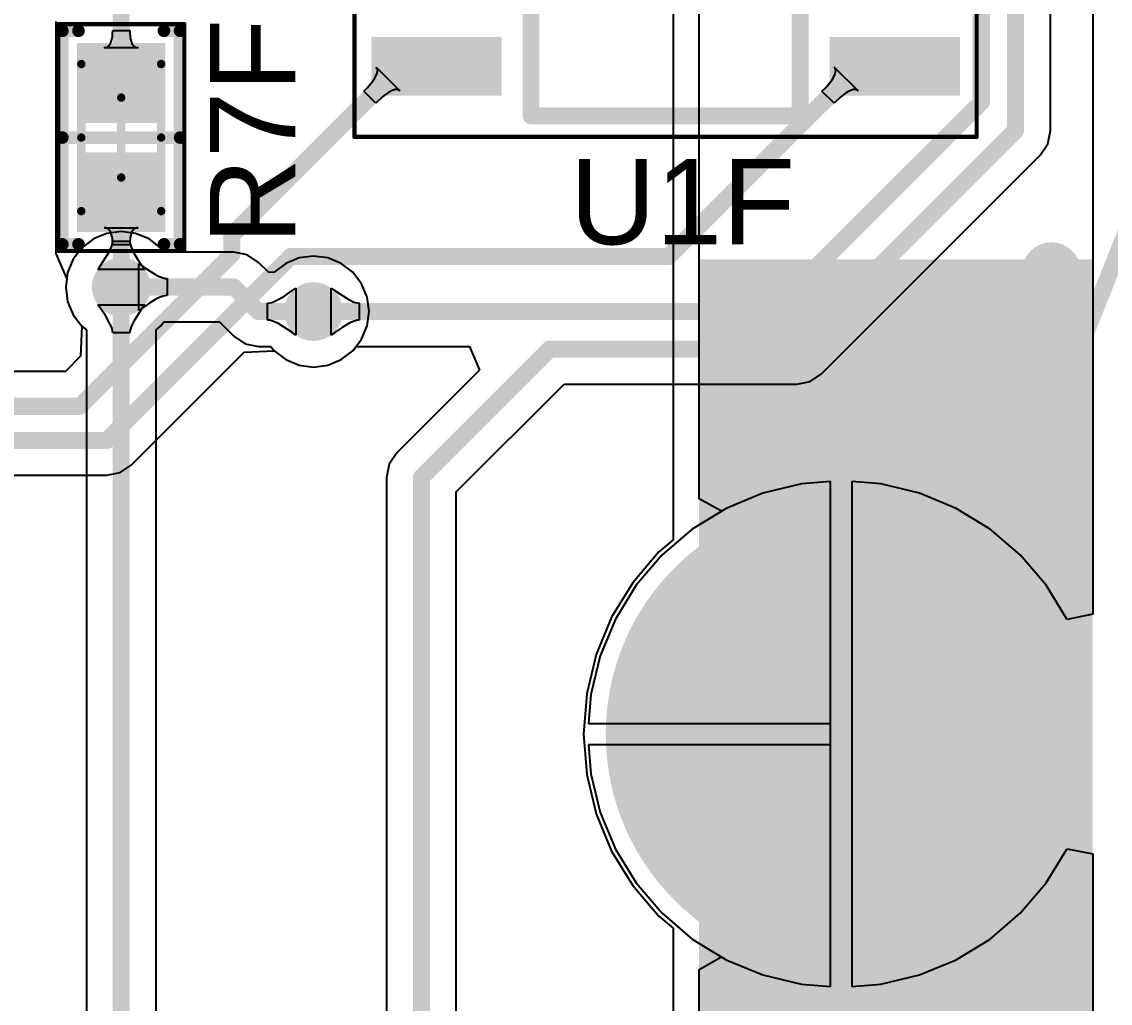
# Model space of a CAD drawing. Header units: inches. Extents: x -0.14 to 3.29, y -0.08 to 7.88.
# Drawn here: x 2.333 to 2.843, y 6.764 to 7.223 of the extents above; entities that cross this region are included whole.
import ezdxf

# ---------------------------------------------------------------- set-up
doc = ezdxf.new("R2010")
doc.units = ezdxf.units.IN
doc.header["$MEASUREMENT"] = 0
for name, color, linetype in [('Bottom Layer', 5, 'Continuous'), ('Bottom Solder', 6, 'Continuous'), ('Multi-Layer', 9, 'Continuous'), ('Pad Holes', 156, 'Continuous'), ('PCBD Notes', 76, 'Continuous'), ('Top 3D Body', 56, 'Continuous'), ('Top Courtyard', 56, 'Continuous'), ('Top Layer', 1, 'Continuous'), ('Top Overlay', 2, 'Continuous'), ('Top Paste', 8, 'Continuous'), ('Top Solder', 216, 'Continuous'), ('Via Holes', 16, 'Continuous')]:
    doc.layers.add(name, color=color, linetype=linetype)
doc.styles.add('Arial', font='', dxfattribs={"height": 0.2})
doc.styles.get('Arial').set_extended_font_data('Arial')

# ---------------------------------------------------------------- blocks, each defined once
blk = doc.blocks.new('34355DA5_B1DA_47C2_A88A_ECF82120A4F7_254')
at = {"layer": 'Top Layer'}
for points in [[(-0.13583, 0.13819), (-0.13583, 0.16181), (-0.07874, 0.16181), (-0.07874, 0.13819)], [(0.07874, 0.13819), (0.07874, 0.16181), (0.13583, 0.16181), (0.13583, 0.13819)], [(-0.13583, 0.08819), (-0.13583, 0.11181), (-0.07874, 0.11181), (-0.07874, 0.08819)], [(0.07874, 0.08819), (0.07874, 0.11181), (0.13583, 0.11181), (0.13583, 0.08819)], [(-0.13583, 0.03819), (-0.13583, 0.06181), (-0.07874, 0.06181), (-0.07874, 0.03819)], [(0.07874, 0.03819), (0.07874, 0.06181), (0.13583, 0.06181), (0.13583, 0.03819)], [(-0.13583, -0.01181), (-0.13583, 0.01181), (-0.07874, 0.01181), (-0.07874, -0.01181)], [(0.07874, -0.01181), (0.07874, 0.01181), (0.13583, 0.01181), (0.13583, -0.01181)], [(-0.13583, -0.06181), (-0.13583, -0.03819), (-0.07874, -0.03819), (-0.07874, -0.06181)], [(0.07874, -0.06181), (0.07874, -0.03819), (0.13583, -0.03819), (0.13583, -0.06181)], [(-0.13583, -0.11181), (-0.13583, -0.08819), (-0.07874, -0.08819), (-0.07874, -0.11181)], [(0.07874, -0.11181), (0.07874, -0.08819), (0.13583, -0.08819), (0.13583, -0.11181)], [(-0.13583, -0.16181), (-0.13583, -0.13819), (-0.07874, -0.13819), (-0.07874, -0.16181)], [(0.07874, -0.16181), (0.07874, -0.13819), (0.13583, -0.13819), (0.13583, -0.16181)]]:
    blk.add_hatch(color=1, dxfattribs=at).paths.add_polyline_path(points)
at = {"layer": 'Top Paste'}
for points in [[(-0.13583, 0.13819), (-0.13583, 0.16181), (-0.07874, 0.16181), (-0.07874, 0.13819)], [(0.07874, 0.13819), (0.07874, 0.16181), (0.13583, 0.16181), (0.13583, 0.13819)], [(-0.13583, 0.08819), (-0.13583, 0.11181), (-0.07874, 0.11181), (-0.07874, 0.08819)], [(0.07874, 0.08819), (0.07874, 0.11181), (0.13583, 0.11181), (0.13583, 0.08819)], [(-0.13583, 0.03819), (-0.13583, 0.06181), (-0.07874, 0.06181), (-0.07874, 0.03819)], [(0.07874, 0.03819), (0.07874, 0.06181), (0.13583, 0.06181), (0.13583, 0.03819)], [(-0.13583, -0.01181), (-0.13583, 0.01181), (-0.07874, 0.01181), (-0.07874, -0.01181)], [(0.07874, -0.01181), (0.07874, 0.01181), (0.13583, 0.01181), (0.13583, -0.01181)], [(-0.13583, -0.06181), (-0.13583, -0.03819), (-0.07874, -0.03819), (-0.07874, -0.06181)], [(0.07874, -0.06181), (0.07874, -0.03819), (0.13583, -0.03819), (0.13583, -0.06181)], [(-0.13583, -0.11181), (-0.13583, -0.08819), (-0.07874, -0.08819), (-0.07874, -0.11181)], [(0.07874, -0.11181), (0.07874, -0.08819), (0.13583, -0.08819), (0.13583, -0.11181)], [(-0.13583, -0.16181), (-0.13583, -0.13819), (-0.07874, -0.13819), (-0.07874, -0.16181)], [(0.07874, -0.16181), (0.07874, -0.13819), (0.13583, -0.13819), (0.13583, -0.16181)]]:
    blk.add_hatch(color=8, dxfattribs=at).paths.add_polyline_path(points)
at = {"layer": 'Top Solder'}
for points in [[(-0.13779, 0.13622), (-0.13779, 0.16378), (-0.07677, 0.16378), (-0.07677, 0.13622)], [(0.07677, 0.13622), (0.07677, 0.16378), (0.1378, 0.16378), (0.1378, 0.13622)], [(-0.13779, 0.08622), (-0.13779, 0.11378), (-0.07677, 0.11378), (-0.07677, 0.08622)], [(0.07677, 0.08622), (0.07677, 0.11378), (0.1378, 0.11378), (0.1378, 0.08622)], [(-0.13779, 0.03622), (-0.13779, 0.06378), (-0.07677, 0.06378), (-0.07677, 0.03622)], [(0.07677, 0.03622), (0.07677, 0.06378), (0.1378, 0.06378), (0.1378, 0.03622)], [(-0.13779, -0.01378), (-0.13779, 0.01378), (-0.07677, 0.01378), (-0.07677, -0.01378)], [(0.07677, -0.01378), (0.07677, 0.01378), (0.1378, 0.01378), (0.1378, -0.01378)], [(-0.13779, -0.06378), (-0.13779, -0.03622), (-0.07677, -0.03622), (-0.07677, -0.06378)], [(0.07677, -0.06378), (0.07677, -0.03622), (0.1378, -0.03622), (0.1378, -0.06378)], [(-0.13779, -0.11378), (-0.13779, -0.08622), (-0.07677, -0.08622), (-0.07677, -0.11378)], [(0.07677, -0.11378), (0.07677, -0.08622), (0.1378, -0.08622), (0.1378, -0.11378)], [(-0.13779, -0.16378), (-0.13779, -0.13622), (-0.07677, -0.13622), (-0.07677, -0.16378)], [(0.07677, -0.16378), (0.07677, -0.13622), (0.1378, -0.13622), (0.1378, -0.16378)]]:
    blk.add_hatch(color=216, dxfattribs=at).paths.add_polyline_path(points)
at = {"layer": 'Top Courtyard'}
for points in [[(-0.14567, 0.18307, 0.00197, 0.00197, 0), (0.14567, 0.18307, 0.00197, 0.00197, 0)], [(-0.14567, -0.18307, 0.00197, 0.00197, 0), (-0.14567, 0.18307, 0.00197, 0.00197, 0)], [(0.14567, -0.18307, 0.00197, 0.00197, 0), (0.14567, 0.18307, 0.00197, 0.00197, 0)], [(0, -0.01969, 0.00394, 0.00394, 0), (0, 0.01968, 0.00394, 0.00394, 0)], [(-0.01968, 0, 0.00394, 0.00394, 0), (0.01969, 0, 0.00394, 0.00394, 0)], [(-0.14567, -0.18307, 0.00197, 0.00197, 0), (0.14567, -0.18307, 0.00197, 0.00197, 0)]]:
    blk.add_lwpolyline(points, format="xyseb", dxfattribs=at)
for points in [[(-0.14616, 0.18307, 0.000984, 0.000984, 1), (-0.14518, 0.18307, 0.000984, 0.000984, 1)], [(-0.14616, 0.18307, 0.000984, 0.000984, 1), (-0.14518, 0.18307, 0.000984, 0.000984, 1)], [(0.14518, 0.18307, 0.000984, 0.000984, 1), (0.14616, 0.18307, 0.000984, 0.000984, 1)], [(0.14518, 0.18307, 0.000984, 0.000984, 1), (0.14616, 0.18307, 0.000984, 0.000984, 1)], [(-0.00098, 0.01968, 0.00197, 0.00197, 1), (0.00098, 0.01968, 0.00197, 0.00197, 1)], [(-0.02067, 0, 0.00197, 0.00197, 1), (-0.0187, 0, 0.00197, 0.00197, 1)], [(0.0187, 0, 0.00197, 0.00197, 1), (0.02067, 0, 0.00197, 0.00197, 1)], [(-0.00098, -0.01969, 0.00197, 0.00197, 1), (0.00098, -0.01969, 0.00197, 0.00197, 1)], [(-0.14616, -0.18307, 0.000984, 0.000984, 1), (-0.14518, -0.18307, 0.000984, 0.000984, 1)], [(-0.14616, -0.18307, 0.000984, 0.000984, 1), (-0.14518, -0.18307, 0.000984, 0.000984, 1)], [(0.14518, -0.18307, 0.000984, 0.000984, 1), (0.14616, -0.18307, 0.000984, 0.000984, 1)], [(0.14518, -0.18307, 0.000984, 0.000984, 1), (0.14616, -0.18307, 0.000984, 0.000984, 1)]]:
    blk.add_lwpolyline(points, format="xyseb", close=True, dxfattribs=at)
at = {"layer": 'Top Overlay'}
for points in [[(-0.10236, 0.18346, 0.00984, 0.00984, 1), (-0.1122, 0.18346, 0.00984, 0.00984, 1)], [(-0.11467, 0.18346, 0.00492, 0.00492, 1), (-0.10974, 0.18346, 0.00492, 0.00492, 1)], [(-0.10482, 0.18346, 0.00492, 0.00492, 1), (-0.0999, 0.18346, 0.00492, 0.00492, 1)], [(-0.06496, 0.17323, 0.00394, 0.00394, 1), (-0.06102, 0.17323, 0.00394, 0.00394, 1)], [(-0.06496, 0.17323, 0.00394, 0.00394, 1), (-0.06102, 0.17323, 0.00394, 0.00394, 1)], [(0.06103, 0.17323, 0.00394, 0.00394, 1), (0.06496, 0.17323, 0.00394, 0.00394, 1)], [(0.06103, 0.17323, 0.00394, 0.00394, 1), (0.06496, 0.17323, 0.00394, 0.00394, 1)], [(-0.01181, 0.13386, 0.02362, 0.02362, 1), (-0.03543, 0.13386, 0.02362, 0.02362, 1)], [(-0.04134, 0.13386, 0.01181, 0.01181, 1), (-0.02953, 0.13386, 0.01181, 0.01181, 1)], [(-0.01772, 0.13386, 0.01181, 0.01181, 1), (-0.00591, 0.13386, 0.01181, 0.01181, 1)], [(-0.06496, -0.17323, 0.00394, 0.00394, 1), (-0.06102, -0.17323, 0.00394, 0.00394, 1)], [(-0.06496, -0.17323, 0.00394, 0.00394, 1), (-0.06102, -0.17323, 0.00394, 0.00394, 1)], [(0.06103, -0.17323, 0.00394, 0.00394, 1), (0.06496, -0.17323, 0.00394, 0.00394, 1)], [(0.06103, -0.17323, 0.00394, 0.00394, 1), (0.06496, -0.17323, 0.00394, 0.00394, 1)]]:
    blk.add_lwpolyline(points, format="xyseb", close=True, dxfattribs=at)
for points in [[(-0.06299, 0.17323, 0.00787, 0.00787, 0), (0.06299, 0.17323, 0.00787, 0.00787, 0)], [(-0.06299, -0.17323, 0.00787, 0.00787, 0), (-0.06299, 0.17323, 0.00787, 0.00787, 0)], [(0.06299, -0.17323, 0.00787, 0.00787, 0), (0.06299, 0.17323, 0.00787, 0.00787, 0)], [(-0.06299, -0.17323, 0.00787, 0.00787, 0), (0.06299, -0.17323, 0.00787, 0.00787, 0)]]:
    blk.add_lwpolyline(points, format="xyseb", dxfattribs=at)
blk = doc.blocks.new('RES_0603_1608_321')
at = {"layer": 'Top Layer'}
for points in [[(-0.04232, -0.0187), (-0.04232, 0.0187), (-0.00886, 0.0187), (-0.00886, -0.0187)], [(0.00886, -0.0187), (0.00886, 0.0187), (0.04232, 0.0187), (0.04232, -0.0187)]]:
    blk.add_hatch(color=1, dxfattribs=at).paths.add_polyline_path(points)
at = {"layer": 'Top Paste'}
for points in [[(-0.04232, -0.0187), (-0.04232, 0.0187), (-0.00886, 0.0187), (-0.00886, -0.0187)], [(0.00886, -0.0187), (0.00886, 0.0187), (0.04232, 0.0187), (0.04232, -0.0187)]]:
    blk.add_hatch(color=8, dxfattribs=at).paths.add_polyline_path(points)
at = {"layer": 'Top Solder'}
for points in [[(-0.04429, -0.02067), (-0.04429, 0.02067), (-0.00689, 0.02067), (-0.00689, -0.02067)], [(0.00689, -0.02067), (0.00689, 0.02067), (0.04429, 0.02067), (0.04429, -0.02067)]]:
    blk.add_hatch(color=216, dxfattribs=at).paths.add_polyline_path(points)
at = {"layer": 'Top 3D Body'}
for points in [[(0.03445, 0.0187, 0.00394, 0.00394, 0), (-0.03445, 0.0187, 0.00394, 0.00394, 0)], [(-0.03445, -0.0187, 0.00394, 0.00394, 0), (-0.03445, 0.0187, 0.00394, 0.00394, 0)], [(0.03445, -0.0187, 0.00394, 0.00394, 0), (0.03445, 0.0187, 0.00394, 0.00394, 0)], [(0.03445, -0.0187, 0.00394, 0.00394, 0), (-0.03445, -0.0187, 0.00394, 0.00394, 0)]]:
    blk.add_lwpolyline(points, format="xyseb", dxfattribs=at)
for points in [[(-0.03543, 0.0187, 0.00197, 0.00197, 1), (-0.03346, 0.0187, 0.00197, 0.00197, 1)], [(-0.03543, 0.0187, 0.00197, 0.00197, 1), (-0.03346, 0.0187, 0.00197, 0.00197, 1)], [(0.03347, 0.0187, 0.00197, 0.00197, 1), (0.03543, 0.0187, 0.00197, 0.00197, 1)], [(0.03347, 0.0187, 0.00197, 0.00197, 1), (0.03543, 0.0187, 0.00197, 0.00197, 1)], [(-0.03543, -0.0187, 0.00197, 0.00197, 1), (-0.03346, -0.0187, 0.00197, 0.00197, 1)], [(-0.03543, -0.0187, 0.00197, 0.00197, 1), (-0.03346, -0.0187, 0.00197, 0.00197, 1)], [(0.03347, -0.0187, 0.00197, 0.00197, 1), (0.03543, -0.0187, 0.00197, 0.00197, 1)], [(0.03347, -0.0187, 0.00197, 0.00197, 1), (0.03543, -0.0187, 0.00197, 0.00197, 1)]]:
    blk.add_lwpolyline(points, format="xyseb", close=True, dxfattribs=at)
at = {"layer": 'Top Courtyard'}
for points in [[(0.05315, 0.02953, 0.00197, 0.00197, 0), (-0.05315, 0.02953, 0.00197, 0.00197, 0)], [(-0.05315, -0.02953, 0.00197, 0.00197, 0), (-0.05315, 0.02953, 0.00197, 0.00197, 0)], [(0.05315, -0.02953, 0.00197, 0.00197, 0), (0.05315, 0.02953, 0.00197, 0.00197, 0)], [(0, -0.0187, 0.00394, 0.00394, 0), (0, 0.0187, 0.00394, 0.00394, 0)], [(0.0187, 0, 0.00394, 0.00394, 0), (-0.0187, 0, 0.00394, 0.00394, 0)], [(0.05315, -0.02953, 0.00197, 0.00197, 0), (-0.05315, -0.02953, 0.00197, 0.00197, 0)]]:
    blk.add_lwpolyline(points, format="xyseb", dxfattribs=at)
for points in [[(-0.05364, 0.02953, 0.000984, 0.000984, 1), (-0.05266, 0.02953, 0.000984, 0.000984, 1)], [(-0.05364, 0.02953, 0.000984, 0.000984, 1), (-0.05266, 0.02953, 0.000984, 0.000984, 1)], [(0.05266, 0.02953, 0.000984, 0.000984, 1), (0.05364, 0.02953, 0.000984, 0.000984, 1)], [(0.05266, 0.02953, 0.000984, 0.000984, 1), (0.05364, 0.02953, 0.000984, 0.000984, 1)], [(-0.00098, 0.0187, 0.00197, 0.00197, 1), (0.00098, 0.0187, 0.00197, 0.00197, 1)], [(-0.01968, 0, 0.00197, 0.00197, 1), (-0.01772, 0, 0.00197, 0.00197, 1)], [(0.01772, 0, 0.00197, 0.00197, 1), (0.01969, 0, 0.00197, 0.00197, 1)], [(-0.00098, -0.0187, 0.00197, 0.00197, 1), (0.00098, -0.0187, 0.00197, 0.00197, 1)], [(-0.05364, -0.02953, 0.000984, 0.000984, 1), (-0.05266, -0.02953, 0.000984, 0.000984, 1)], [(-0.05364, -0.02953, 0.000984, 0.000984, 1), (-0.05266, -0.02953, 0.000984, 0.000984, 1)], [(0.05266, -0.02953, 0.000984, 0.000984, 1), (0.05364, -0.02953, 0.000984, 0.000984, 1)], [(0.05266, -0.02953, 0.000984, 0.000984, 1), (0.05364, -0.02953, 0.000984, 0.000984, 1)]]:
    blk.add_lwpolyline(points, format="xyseb", close=True, dxfattribs=at)
at = {"layer": 'Top Overlay'}
for points in [[(0.05, 0.02756, 0.00591, 0.00591, 0), (-0.05, 0.02756, 0.00591, 0.00591, 0)], [(-0.05, 0.02, 0.00591, 0.00591, 0), (-0.05, 0.02756, 0.00591, 0.00591, 0)], [(0, -0.02756, 0.00591, 0.00591, 0), (0, 0.02756, 0.00591, 0.00591, 0)], [(0.05, 0.02, 0.00591, 0.00591, 0), (0.05, 0.02756, 0.00591, 0.00591, 0)], [(-0.05, -0.02756, 0.00591, 0.00591, 0), (-0.05, -0.02, 0.00591, 0.00591, 0)], [(0.05, -0.02756, 0.00591, 0.00591, 0), (0.05, -0.02, 0.00591, 0.00591, 0)], [(0.05, -0.02756, 0.00591, 0.00591, 0), (-0.05, -0.02756, 0.00591, 0.00591, 0)]]:
    blk.add_lwpolyline(points, format="xyseb", dxfattribs=at)
for points in [[(-0.05148, 0.02756, 0.00295, 0.00295, 1), (-0.04852, 0.02756, 0.00295, 0.00295, 1)], [(-0.05148, 0.02756, 0.00295, 0.00295, 1), (-0.04852, 0.02756, 0.00295, 0.00295, 1)], [(-0.00148, 0.02756, 0.00295, 0.00295, 1), (0.00148, 0.02756, 0.00295, 0.00295, 1)], [(0.04852, 0.02756, 0.00295, 0.00295, 1), (0.05148, 0.02756, 0.00295, 0.00295, 1)], [(0.04852, 0.02756, 0.00295, 0.00295, 1), (0.05148, 0.02756, 0.00295, 0.00295, 1)], [(-0.05148, 0.02, 0.00295, 0.00295, 1), (-0.04852, 0.02, 0.00295, 0.00295, 1)], [(0.04852, 0.02, 0.00295, 0.00295, 1), (0.05148, 0.02, 0.00295, 0.00295, 1)], [(-0.05148, -0.02, 0.00295, 0.00295, 1), (-0.04852, -0.02, 0.00295, 0.00295, 1)], [(0.04852, -0.02, 0.00295, 0.00295, 1), (0.05148, -0.02, 0.00295, 0.00295, 1)], [(-0.05148, -0.02756, 0.00295, 0.00295, 1), (-0.04852, -0.02756, 0.00295, 0.00295, 1)], [(-0.05148, -0.02756, 0.00295, 0.00295, 1), (-0.04852, -0.02756, 0.00295, 0.00295, 1)], [(-0.00148, -0.02756, 0.00295, 0.00295, 1), (0.00148, -0.02756, 0.00295, 0.00295, 1)], [(0.04852, -0.02756, 0.00295, 0.00295, 1), (0.05148, -0.02756, 0.00295, 0.00295, 1)], [(0.04852, -0.02756, 0.00295, 0.00295, 1), (0.05148, -0.02756, 0.00295, 0.00295, 1)]]:
    blk.add_lwpolyline(points, format="xyseb", close=True, dxfattribs=at)

msp = doc.modelspace()

# ---------------------------------------------------------------- hatches: boundary and pattern name
at = {"layer": 'Bottom Layer'}
h = msp.add_hatch(color=5, dxfattribs=at)
edge = h.paths.add_edge_path()
edge.add_arc((2.81496, 7.1063), 0.01378, 0, 360)
h = msp.add_hatch(color=5, dxfattribs=at)
edge = h.paths.add_edge_path()
edge.add_arc((2.37945, 7.09913), 0.01378, 0, 360)
msp.add_hatch(color=5, dxfattribs=at).paths.add_polyline_path([(2.65003, 6.73228), (2.83431, 6.73228), (2.83431, 7.11213), (2.65003, 7.11213)])
h = msp.add_hatch(color=5, dxfattribs=at)
edge = h.paths.add_edge_path()
edge.add_arc((2.46946, 7.08764), 0.01378, 0, 360)
h = msp.add_hatch(color=5, dxfattribs=at)
edge = h.paths.add_edge_path()
edge.add_arc((2.67717, 7.02756), 0.01378, 0, 360)
h = msp.add_hatch(color=5, dxfattribs=at)
edge = h.paths.add_edge_path()
edge.add_arc((2.81496, 7.02756), 0.01378, 0, 360)
h = msp.add_hatch(color=5, dxfattribs=at)
edge = h.paths.add_edge_path()
edge.add_arc((2.71654, 6.88976), 0.10827, 0, 360)
at = {"layer": 'Bottom Solder'}
h = msp.add_hatch(color=6, dxfattribs=at)
edge = h.paths.add_edge_path()
edge.add_arc((2.71654, 6.88976), 0.11024, 0, 360)
at = {"layer": 'Multi-Layer'}
h = msp.add_hatch(color=9, dxfattribs=at)
edge = h.paths.add_edge_path()
edge.add_arc((2.71654, 6.88976), 0.10827, 0, 360)
at = {"layer": 'Pad Holes'}
h = msp.add_hatch(color=7, dxfattribs=at)
edge = h.paths.add_edge_path()
edge.add_arc((2.71654, 6.88976), 0.0689, 0, 360)
at = {"layer": 'Top Layer'}
h = msp.add_hatch(color=1, dxfattribs=at)
edge = h.paths.add_edge_path()
edge.add_arc((2.81496, 7.1063), 0.01378, 0, 360)
h = msp.add_hatch(color=1, dxfattribs=at)
edge = h.paths.add_edge_path()
edge.add_arc((2.37945, 7.09913), 0.01378, 0, 360)
h = msp.add_hatch(color=1, dxfattribs=at)
edge = h.paths.add_edge_path()
edge.add_arc((2.46946, 7.08764), 0.01378, 0, 360)
h = msp.add_hatch(color=1, dxfattribs=at)
edge = h.paths.add_edge_path()
edge.add_arc((2.67717, 7.02756), 0.01378, 0, 360)
h = msp.add_hatch(color=1, dxfattribs=at)
edge = h.paths.add_edge_path()
edge.add_arc((2.81496, 7.02756), 0.01378, 0, 360)
h = msp.add_hatch(color=1, dxfattribs=at)
edge = h.paths.add_edge_path()
edge.add_arc((2.71654, 6.88976), 0.10827, 0, 360)
at = {"layer": 'Top Solder'}
h = msp.add_hatch(color=216, dxfattribs=at)
edge = h.paths.add_edge_path()
edge.add_arc((2.71654, 6.88976), 0.11024, 0, 360)
at = {"layer": 'Via Holes'}
h = msp.add_hatch(color=7, dxfattribs=at)
edge = h.paths.add_edge_path()
edge.add_arc((2.81496, 7.1063), 0.00689, 0, 360)
h = msp.add_hatch(color=7, dxfattribs=at)
edge = h.paths.add_edge_path()
edge.add_arc((2.37945, 7.09913), 0.00689, 0, 360)
h = msp.add_hatch(color=7, dxfattribs=at)
edge = h.paths.add_edge_path()
edge.add_arc((2.46946, 7.08764), 0.00689, 0, 360)
h = msp.add_hatch(color=7, dxfattribs=at)
edge = h.paths.add_edge_path()
edge.add_arc((2.67717, 7.02756), 0.00689, 0, 360)
h = msp.add_hatch(color=7, dxfattribs=at)
edge = h.paths.add_edge_path()
edge.add_arc((2.81496, 7.02756), 0.00689, 0, 360)

# ---------------------------------------------------------------- linework, layer by layer
at = {"layer": 'Bottom Layer'}
for p, q in [((2.65003, 7.11213), (2.65003, 7.67183)), ((2.6378, 7.58874), (2.6378, 7.11213)), ((2.83431, 7.50324), (2.83431, 6.94585)), ((2.37945, 7.12513), (2.37272, 7.12425)), ((2.38618, 7.12425), (2.37945, 7.12513)), ((2.36645, 7.12165), (2.36106, 7.11752)), ((2.37272, 7.12425), (2.36645, 7.12165)), ((2.39245, 7.12165), (2.38618, 7.12425)), ((2.39784, 7.11752), (2.39245, 7.12165)), ((2.36106, 7.11752), (2.35693, 7.11213)), ((2.39943, 7.11545), (2.39784, 7.11752)), ((2.43219, 7.11545), (2.39943, 7.11545)), ((2.43843, 7.1142), (2.43219, 7.11545)), ((2.35693, 7.11213), (2.35433, 7.10586)), ((2.38772, 7.08811), (2.38772, 7.11015)), ((2.38772, 7.11015), (2.38954, 7.10882)), ((2.44372, 7.11067), (2.43843, 7.1142)), ((2.44853, 7.10586), (2.44372, 7.11067)), ((2.45646, 7.11016), (2.45107, 7.10603)), ((2.46273, 7.11276), (2.45646, 7.11016)), ((2.46946, 7.11364), (2.46273, 7.11276)), ((2.47619, 7.11276), (2.46946, 7.11364)), ((2.48246, 7.11016), (2.47619, 7.11276)), ((2.48785, 7.10603), (2.48246, 7.11016)), ((2.6378, 7.11213), (2.6378, 7)), ((2.65003, 7), (2.65003, 7.11213)), ((2.35433, 7.10586), (2.35345, 7.09913)), ((2.38954, 7.10882), (2.39569, 7.10489)), ((2.39569, 7.10489), (2.39696, 7.10426)), ((2.45107, 7.10603), (2.44853, 7.10586)), ((2.49198, 7.10064), (2.48785, 7.10603)), ((2.39696, 7.10426), (2.39811, 7.10376)), ((2.39811, 7.10376), (2.39915, 7.10341)), ((2.39915, 7.10341), (2.40008, 7.1032)), ((2.40008, 7.1032), (2.4009, 7.10313)), ((2.4009, 7.10313), (2.4009, 7.09513)), ((2.49458, 7.09437), (2.49198, 7.10064)), ((2.35345, 7.09913), (2.35433, 7.0924)), ((2.39811, 7.0945), (2.39696, 7.09401)), ((2.39915, 7.09485), (2.39811, 7.0945)), ((2.40008, 7.09506), (2.39915, 7.09485)), ((2.4009, 7.09513), (2.40008, 7.09506)), ((2.45322, 7.09339), (2.45607, 7.09508)), ((2.45607, 7.09508), (2.45937, 7.09733)), ((2.45937, 7.09733), (2.46119, 7.09866)), ((2.46119, 7.09866), (2.46119, 7.07662)), ((2.49546, 7.08764), (2.49458, 7.09437)), ((2.35433, 7.0924), (2.35693, 7.08613)), ((2.36976, 7.08904), (2.36843, 7.09086)), ((2.36843, 7.09086), (2.39047, 7.09086)), ((2.37201, 7.08575), (2.36976, 7.08904)), ((2.38913, 7.08904), (2.3852, 7.08289)), ((2.38954, 7.08945), (2.38772, 7.08811)), ((2.39047, 7.09086), (2.38913, 7.08904)), ((2.39284, 7.09169), (2.38954, 7.08945)), ((2.39569, 7.09338), (2.39284, 7.09169)), ((2.39696, 7.09401), (2.39569, 7.09338)), ((2.44801, 7.09164), (2.44883, 7.09171)), ((2.44801, 7.08364), (2.44801, 7.09164)), ((2.44883, 7.09171), (2.44976, 7.09192)), ((2.44976, 7.09192), (2.4508, 7.09227)), ((2.4508, 7.09227), (2.45195, 7.09276)), ((2.45195, 7.09276), (2.45322, 7.09339)), ((2.35693, 7.08613), (2.36106, 7.08075)), ((2.3737, 7.08289), (2.37201, 7.08575)), ((2.49458, 7.08091), (2.49546, 7.08764)), ((2.36106, 7.08075), (2.36314, 7.07916)), ((2.36314, 7.07916), (2.36314, 6.48675)), ((2.37433, 7.08163), (2.3737, 7.08289)), ((2.37482, 7.08047), (2.37433, 7.08163)), ((2.37517, 7.07943), (2.37482, 7.08047)), ((2.37538, 7.0785), (2.37517, 7.07943)), ((2.38373, 7.07943), (2.38352, 7.0785)), ((2.38408, 7.08047), (2.38373, 7.07943)), ((2.38457, 7.08163), (2.38408, 7.08047)), ((2.3852, 7.08289), (2.38457, 7.08163)), ((2.39576, 7.07916), (2.39784, 7.08075)), ((2.39576, 6.48675), (2.39576, 7.07916)), ((2.39784, 7.08075), (2.39943, 7.08282)), ((2.39943, 7.08282), (2.42543, 7.08282)), ((2.42543, 7.08282), (2.43214, 7.0761)), ((2.44883, 7.08357), (2.44801, 7.08364)), ((2.44976, 7.08336), (2.44883, 7.08357)), ((2.4508, 7.08301), (2.44976, 7.08336)), ((2.45195, 7.08252), (2.4508, 7.08301)), ((2.45322, 7.08189), (2.45195, 7.08252)), ((2.45937, 7.07796), (2.45322, 7.08189)), ((2.49198, 7.07464), (2.49458, 7.08091)), ((2.37545, 7.07768), (2.37538, 7.0785)), ((2.38345, 7.07768), (2.37545, 7.07768)), ((2.38352, 7.0785), (2.38345, 7.07768)), ((2.43214, 7.0761), (2.43744, 7.07257)), ((2.46119, 7.07662), (2.45937, 7.07796)), ((2.48785, 7.06925), (2.49198, 7.07464)), ((2.43744, 7.07257), (2.44368, 7.07133)), ((2.44368, 7.07133), (2.44948, 7.07133)), ((2.44948, 7.07133), (2.45107, 7.06925)), ((2.45107, 7.06925), (2.45646, 7.06512)), ((2.48246, 7.06512), (2.48785, 7.06925)), ((2.45646, 7.06512), (2.46273, 7.06252)), ((2.47619, 7.06252), (2.48246, 7.06512)), ((2.46273, 7.06252), (2.46946, 7.06164)), ((2.46946, 7.06164), (2.47619, 7.06252)), ((2.71154, 7.008), (2.69798, 7.00694)), ((2.71154, 6.88976), (2.71154, 7.008)), ((2.73509, 7.00694), (2.72154, 7.008)), ((2.72154, 7.008), (2.72154, 6.88976)), ((2.67988, 7.00259), (2.66268, 6.99547)), ((2.69798, 7.00694), (2.67988, 7.00259)), ((2.7532, 7.00259), (2.73509, 7.00694)), ((2.77039, 6.99547), (2.7532, 7.00259)), ((2.6378, 7), (2.6378, 6.98068)), ((2.6605, 6.99413), (2.65003, 7)), ((2.66268, 6.99547), (2.6605, 6.99413)), ((2.78627, 6.98574), (2.77039, 6.99547)), ((2.80042, 6.97365), (2.78627, 6.98574)), ((2.6378, 6.98068), (2.63123, 6.97507)), ((2.63123, 6.97507), (2.61894, 6.96067)), ((2.81251, 6.9595), (2.80042, 6.97365)), ((2.61894, 6.96067), (2.60905, 6.94453)), ((2.82224, 6.94362), (2.81251, 6.9595)), ((2.60905, 6.94453), (2.6018, 6.92704)), ((2.82231, 6.94346), (2.82224, 6.94362)), ((2.83431, 6.94585), (2.82231, 6.94346)), ((2.6018, 6.92704), (2.59738, 6.90864)), ((2.59738, 6.90864), (2.5959, 6.88976)), ((2.5959, 6.88976), (2.59738, 6.87089)), ((2.71154, 6.77152), (2.71154, 6.88976)), ((2.72154, 6.88976), (2.72154, 6.77152)), ((2.59738, 6.87089), (2.6018, 6.85248)), ((2.6018, 6.85248), (2.60905, 6.83499)), ((2.60905, 6.83499), (2.61894, 6.81885)), ((2.81251, 6.82003), (2.82224, 6.83591)), ((2.82224, 6.83591), (2.82231, 6.83607)), ((2.82231, 6.83607), (2.83431, 6.83368)), ((2.83431, 6.83368), (2.83431, 3.59939)), ((2.80042, 6.80588), (2.81251, 6.82003)), ((2.61894, 6.81885), (2.63123, 6.80446)), ((2.63123, 6.80446), (2.6378, 6.79885)), ((2.78627, 6.79379), (2.80042, 6.80588)), ((2.6378, 6.79885), (2.6378, 6.77953)), ((2.77039, 6.78406), (2.78627, 6.79379)), ((2.65003, 6.77953), (2.6605, 6.7854)), ((2.6605, 6.7854), (2.66268, 6.78406)), ((2.66268, 6.78406), (2.67988, 6.77694)), ((2.7532, 6.77694), (2.77039, 6.78406)), ((2.6378, 6.77953), (2.6378, 6.73228)), ((2.65003, 6.73228), (2.65003, 6.77953)), ((2.67988, 6.77694), (2.69798, 6.77259)), ((2.73509, 6.77259), (2.7532, 6.77694)), ((2.69798, 6.77259), (2.71154, 6.77152)), ((2.72154, 6.77152), (2.73509, 6.77259))]:
    msp.add_line(p, q, dxfattribs=at)
for points in [[(2.37945, 6.46677, 0.008, 0.008, 0), (2.37945, 7.09913, 0.008, 0.008, 0)], [(2.37945, 7.09913, 0.008, 0.008, 0), (2.43219, 7.09913, 0.008, 0.008, 0)], [(2.43219, 7.09913, 0.008, 0.008, 0), (2.44368, 7.08764, 0.008, 0.008, 0)], [(2.44368, 7.08764, 0.008, 0.008, 0), (2.46946, 7.08764, 0.008, 0.008, 0)]]:
    msp.add_lwpolyline(points, format="xyseb", dxfattribs=at)
for points in [[(2.37745, 7.09913, 0.004, 0.004, 1), (2.38145, 7.09913, 0.004, 0.004, 1)], [(2.37745, 7.09913, 0.004, 0.004, 1), (2.38145, 7.09913, 0.004, 0.004, 1)], [(2.43019, 7.09913, 0.004, 0.004, 1), (2.43419, 7.09913, 0.004, 0.004, 1)], [(2.43019, 7.09913, 0.004, 0.004, 1), (2.43419, 7.09913, 0.004, 0.004, 1)], [(2.44168, 7.08764, 0.004, 0.004, 1), (2.44568, 7.08764, 0.004, 0.004, 1)], [(2.44168, 7.08764, 0.004, 0.004, 1), (2.44568, 7.08764, 0.004, 0.004, 1)], [(2.46746, 7.08764, 0.004, 0.004, 1), (2.47146, 7.08764, 0.004, 0.004, 1)]]:
    msp.add_lwpolyline(points, format="xyseb", close=True, dxfattribs=at)
at = {"layer": 'PCBD Notes'}
msp.add_lwpolyline([(0, 0, 0.00787, 0.00787, 0), (3.14961, 7.87402, 0.00787, 0.00787, 0)], format="xyseb", dxfattribs=at)
at = {"layer": 'Top Layer'}
for p, q in [((2.83431, 7.50324), (2.83431, 6.94585)), ((2.81447, 7.17241), (2.81447, 7.26271)), ((2.34875, 7.22346), (2.34875, 7.16599)), ((2.37529, 7.21641), (2.37541, 7.21779)), ((2.37541, 7.21779), (2.37545, 7.21934)), ((2.37545, 7.21934), (2.38345, 7.21934)), ((2.38345, 7.21934), (2.38349, 7.21779)), ((2.38349, 7.21779), (2.38361, 7.21641)), ((2.37221, 7.2113), (2.37289, 7.21154)), ((2.37289, 7.21154), (2.37349, 7.21195)), ((2.37349, 7.21195), (2.37401, 7.21252)), ((2.37401, 7.21252), (2.37445, 7.21325)), ((2.37445, 7.21325), (2.37481, 7.21414)), ((2.37481, 7.21414), (2.37509, 7.2152)), ((2.37509, 7.2152), (2.37529, 7.21641)), ((2.38361, 7.21641), (2.38381, 7.2152)), ((2.38381, 7.2152), (2.38409, 7.21414)), ((2.38409, 7.21414), (2.38445, 7.21325)), ((2.38445, 7.21325), (2.38489, 7.21252)), ((2.38489, 7.21252), (2.38541, 7.21195)), ((2.38541, 7.21195), (2.38601, 7.21154)), ((2.38601, 7.21154), (2.38669, 7.2113)), ((2.37145, 7.21122), (2.37221, 7.2113)), ((2.38745, 7.21122), (2.37145, 7.21122)), ((2.38669, 7.2113), (2.38745, 7.21122)), ((2.49919, 7.20153), (2.49874, 7.20214)), ((2.49874, 7.20214), (2.50994, 7.19095)), ((2.4994, 7.2008), (2.49919, 7.20153)), ((2.71375, 7.20153), (2.71331, 7.20214)), ((2.71331, 7.20214), (2.7245, 7.19095)), ((2.71397, 7.2008), (2.71375, 7.20153)), ((2.49708, 7.19544), (2.49799, 7.19674)), ((2.49799, 7.19674), (2.49868, 7.19793)), ((2.49868, 7.19793), (2.49915, 7.199)), ((2.49915, 7.199), (2.49939, 7.19996)), ((2.49939, 7.19996), (2.4994, 7.2008)), ((2.71164, 7.19544), (2.71256, 7.19674)), ((2.71256, 7.19674), (2.71325, 7.19793)), ((2.71325, 7.19793), (2.71372, 7.199)), ((2.71372, 7.199), (2.71395, 7.19996)), ((2.71395, 7.19996), (2.71397, 7.2008)), ((2.49297, 7.19083), (2.49456, 7.19248)), ((2.49456, 7.19248), (2.49708, 7.19544)), ((2.5068, 7.19135), (2.50573, 7.19089)), ((2.50776, 7.19159), (2.5068, 7.19135)), ((2.5086, 7.1916), (2.50776, 7.19159)), ((2.50933, 7.19139), (2.5086, 7.1916)), ((2.50994, 7.19095), (2.50933, 7.19139)), ((2.70753, 7.19083), (2.70913, 7.19248)), ((2.70913, 7.19248), (2.71164, 7.19544)), ((2.72137, 7.19135), (2.72029, 7.19089)), ((2.72232, 7.19159), (2.72137, 7.19135)), ((2.72317, 7.1916), (2.72232, 7.19159)), ((2.72389, 7.19139), (2.72317, 7.1916)), ((2.7245, 7.19095), (2.72389, 7.19139)), ((2.49862, 7.18517), (2.49297, 7.19083)), ((2.50181, 7.18814), (2.49862, 7.18517)), ((2.50323, 7.18928), (2.50181, 7.18814)), ((2.50454, 7.1902), (2.50323, 7.18928)), ((2.50573, 7.19089), (2.50454, 7.1902)), ((2.71319, 7.18517), (2.70753, 7.19083)), ((2.71638, 7.18814), (2.71319, 7.18517)), ((2.7178, 7.18928), (2.71638, 7.18814)), ((2.7191, 7.1902), (2.7178, 7.18928)), ((2.72029, 7.19089), (2.7191, 7.1902)), ((2.81323, 7.16617), (2.81447, 7.17241)), ((2.34875, 7.16599), (2.34875, 7.11481)), ((2.80969, 7.16087), (2.81323, 7.16617)), ((2.70728, 7.05846), (2.80969, 7.16087)), ((2.37221, 7.12685), (2.37145, 7.12693)), ((2.37145, 7.12693), (2.38745, 7.12693)), ((2.37289, 7.12661), (2.37221, 7.12685)), ((2.37349, 7.12621), (2.37289, 7.12661)), ((2.37401, 7.12565), (2.37349, 7.12621)), ((2.37445, 7.12493), (2.37401, 7.12565)), ((2.37481, 7.12405), (2.37445, 7.12493)), ((2.38445, 7.12493), (2.38409, 7.12405)), ((2.38489, 7.12565), (2.38445, 7.12493)), ((2.38541, 7.12621), (2.38489, 7.12565)), ((2.38601, 7.12661), (2.38541, 7.12621)), ((2.38669, 7.12685), (2.38601, 7.12661)), ((2.38745, 7.12693), (2.38669, 7.12685)), ((2.37509, 7.12301), (2.37481, 7.12405)), ((2.37529, 7.12181), (2.37509, 7.12301)), ((2.37517, 7.11883), (2.37538, 7.11976)), ((2.37541, 7.12045), (2.37529, 7.12181)), ((2.37538, 7.11976), (2.37545, 7.12059)), ((2.37545, 7.11893), (2.37541, 7.12045)), ((2.37545, 7.12059), (2.38345, 7.12059)), ((2.38345, 7.12059), (2.38352, 7.11976)), ((2.38349, 7.12045), (2.38345, 7.11893)), ((2.38361, 7.12181), (2.38349, 7.12045)), ((2.38352, 7.11976), (2.38373, 7.11883)), ((2.38381, 7.12301), (2.38361, 7.12181)), ((2.38409, 7.12405), (2.38381, 7.12301)), ((2.34875, 7.11481), (2.34875, 7.11481)), ((2.34875, 7.11481), (2.35393, 7.10281)), ((2.36976, 7.10922), (2.3737, 7.11537)), ((2.3737, 7.11537), (2.37433, 7.11664)), ((2.37433, 7.11664), (2.37482, 7.11779)), ((2.37482, 7.11779), (2.37517, 7.11883)), ((2.38345, 7.11893), (2.37545, 7.11893)), ((2.38373, 7.11883), (2.38408, 7.11779)), ((2.38408, 7.11779), (2.38457, 7.11664)), ((2.38457, 7.11664), (2.3852, 7.11537)), ((2.3852, 7.11537), (2.38689, 7.11252)), ((2.38689, 7.11252), (2.38913, 7.10922)), ((2.36843, 7.10741), (2.36976, 7.10922)), ((2.39047, 7.10741), (2.36843, 7.10741)), ((2.38913, 7.10922), (2.39047, 7.10741)), ((2.35393, 7.10281), (2.35345, 7.09913)), ((2.35345, 7.09913), (2.35433, 7.0924)), ((2.47773, 7.07662), (2.47773, 7.09866)), ((2.47773, 7.09866), (2.47955, 7.09733)), ((2.47955, 7.09733), (2.4857, 7.09339)), ((2.35433, 7.0924), (2.35693, 7.08613)), ((2.4857, 7.09339), (2.48697, 7.09276)), ((2.48697, 7.09276), (2.48812, 7.09227)), ((2.48812, 7.09227), (2.48916, 7.09192)), ((2.48916, 7.09192), (2.49009, 7.09171)), ((2.49009, 7.09171), (2.49091, 7.09164)), ((2.49091, 7.09164), (2.49091, 7.08364)), ((2.35693, 7.08613), (2.36106, 7.08075)), ((2.36106, 7.08075), (2.36045, 7.06674)), ((2.48285, 7.0802), (2.47955, 7.07796)), ((2.4857, 7.08189), (2.48285, 7.0802)), ((2.48697, 7.08252), (2.4857, 7.08189)), ((2.48812, 7.08301), (2.48697, 7.08252)), ((2.48916, 7.08336), (2.48812, 7.08301)), ((2.49009, 7.08357), (2.48916, 7.08336)), ((2.49091, 7.08364), (2.49009, 7.08357)), ((2.47955, 7.07796), (2.47773, 7.07662)), ((2.43707, 7.06864), (2.45107, 7.06925)), ((2.45107, 7.06925), (2.45646, 7.06512)), ((2.48246, 7.06512), (2.48785, 7.06925)), ((2.48785, 7.06925), (2.48944, 7.07133)), ((2.48944, 7.07133), (2.54258, 7.07133)), ((2.54258, 7.07133), (2.54717, 7.06024)), ((2.36045, 7.06674), (2.35329, 7.05959)), ((2.38417, 7.01574), (2.43707, 7.06864)), ((2.45646, 7.06512), (2.46273, 7.06252)), ((2.47619, 7.06252), (2.48246, 7.06512)), ((2.35329, 7.05959), (2.16545, 7.05959)), ((2.46273, 7.06252), (2.46946, 7.06164)), ((2.46946, 7.06164), (2.47619, 7.06252)), ((2.54717, 7.06024), (2.50846, 7.02154)), ((2.70199, 7.05493), (2.70728, 7.05846)), ((2.53631, 7.00324), (2.58676, 7.05369)), ((2.58676, 7.05369), (2.69575, 7.05369)), ((2.69575, 7.05369), (2.70199, 7.05493)), ((2.50846, 7.02154), (2.50493, 7.01624)), ((2.37888, 7.0122), (2.38417, 7.01574)), ((2.50493, 7.01624), (2.50369, 7.01)), ((2.31122, 7.01096), (2.37264, 7.01096)), ((2.37264, 7.01096), (2.37888, 7.0122)), ((2.50369, 7.01), (2.50369, 6.73)), ((2.71154, 7.008), (2.69798, 7.00694)), ((2.71154, 6.89476), (2.71154, 7.008)), ((2.73509, 7.00694), (2.72154, 7.008)), ((2.72154, 7.008), (2.72154, 6.88976)), ((2.53631, 6.73676), (2.53631, 7.00324)), ((2.67988, 7.00259), (2.66268, 6.99547)), ((2.69798, 7.00694), (2.67988, 7.00259)), ((2.7532, 7.00259), (2.73509, 7.00694)), ((2.77039, 6.99547), (2.7532, 7.00259)), ((2.66268, 6.99547), (2.6468, 6.98574)), ((2.78627, 6.98574), (2.77039, 6.99547)), ((2.6468, 6.98574), (2.63265, 6.97365)), ((2.80042, 6.97365), (2.78627, 6.98574)), ((2.63265, 6.97365), (2.62056, 6.9595)), ((2.81251, 6.9595), (2.80042, 6.97365)), ((2.62056, 6.9595), (2.61083, 6.94362)), ((2.82224, 6.94362), (2.81251, 6.9595)), ((2.61083, 6.94362), (2.60371, 6.92642)), ((2.82231, 6.94346), (2.82224, 6.94362)), ((2.83431, 6.94585), (2.82231, 6.94346)), ((2.60371, 6.92642), (2.59936, 6.90832)), ((2.59936, 6.90832), (2.5983, 6.89476)), ((2.5983, 6.89476), (2.71154, 6.89476)), ((2.72154, 6.88976), (2.72154, 6.77152)), ((2.71154, 6.88476), (2.5983, 6.88476)), ((2.5983, 6.88476), (2.59936, 6.87121)), ((2.71154, 6.77152), (2.71154, 6.88476)), ((2.59936, 6.87121), (2.60371, 6.8531)), ((2.60371, 6.8531), (2.61083, 6.83591)), ((2.61083, 6.83591), (2.62056, 6.82003)), ((2.81251, 6.82003), (2.82224, 6.83591)), ((2.82224, 6.83591), (2.82231, 6.83607)), ((2.82231, 6.83607), (2.83431, 6.83368)), ((2.83431, 6.83368), (2.83431, 3.59939)), ((2.62056, 6.82003), (2.63265, 6.80588)), ((2.80042, 6.80588), (2.81251, 6.82003)), ((2.63265, 6.80588), (2.6468, 6.79379)), ((2.78627, 6.79379), (2.80042, 6.80588)), ((2.6468, 6.79379), (2.66268, 6.78406)), ((2.77039, 6.78406), (2.78627, 6.79379)), ((2.66268, 6.78406), (2.67988, 6.77694)), ((2.7532, 6.77694), (2.77039, 6.78406)), ((2.67988, 6.77694), (2.69798, 6.77259)), ((2.73509, 6.77259), (2.7532, 6.77694)), ((2.69798, 6.77259), (2.71154, 6.77152)), ((2.72154, 6.77152), (2.73509, 6.77259))]:
    msp.add_line(p, q, dxfattribs=at)
for points in [[(2.79816, 7.17241, 0.008, 0.008, 0), (2.79816, 7.26271, 0.008, 0.008, 0)], [(2.37945, 7.19472, 0.008, 0.008, 0), (2.37945, 7.25354, 0.008, 0.008, 0)], [(2.78216, 7.18574, 0.008, 0.008, 0), (2.78216, 7.22871, 0.008, 0.008, 0)], [(2.43128, 7.12348, 0.008, 0.008, 0), (2.51031, 7.20252, 0.008, 0.008, 0)], [(2.51031, 7.20252, 0.008, 0.008, 0), (2.52705, 7.20252, 0.008, 0.008, 0)], [(2.63578, 7.11342, 0.008, 0.008, 0), (2.72488, 7.20252, 0.008, 0.008, 0)], [(2.72488, 7.20252, 0.008, 0.008, 0), (2.74161, 7.20252, 0.008, 0.008, 0)], [(2.68406, 7.08764, 0.008, 0.008, 0), (2.78216, 7.18574, 0.008, 0.008, 0)], [(2.69575, 7.07, 0.008, 0.008, 0), (2.79816, 7.17241, 0.008, 0.008, 0)], [(2.37945, 7.09913, 0.008, 0.008, 0), (2.37945, 7.14354, 0.008, 0.008, 0)], [(2.43128, 7.1145, 0.008, 0.008, 0), (2.43128, 7.12348, 0.008, 0.008, 0)], [(2.36005, 7.04327, 0.008, 0.008, 0), (2.43128, 7.1145, 0.008, 0.008, 0)], [(2.37264, 7.02727, 0.008, 0.008, 0), (2.45878, 7.11342, 0.008, 0.008, 0)], [(2.45878, 7.11342, 0.008, 0.008, 0), (2.63578, 7.11342, 0.008, 0.008, 0)], [(2.46946, 7.08764, 0.008, 0.008, 0), (2.68406, 7.08764, 0.008, 0.008, 0)], [(2.52, 7.01, 0.008, 0.008, 0), (2.58, 7.07, 0.008, 0.008, 0)], [(2.58, 7.07, 0.008, 0.008, 0), (2.69575, 7.07, 0.008, 0.008, 0)], [(2.15869, 7.04327, 0.008, 0.008, 0), (2.36005, 7.04327, 0.008, 0.008, 0)], [(2.13476, 7.02727, 0.008, 0.008, 0), (2.37264, 7.02727, 0.008, 0.008, 0)], [(2.52, 6.73, 0.008, 0.008, 0), (2.52, 7.01, 0.008, 0.008, 0)]]:
    msp.add_lwpolyline(points, format="xyseb", dxfattribs=at)
for points in [[(2.50831, 7.20252, 0.004, 0.004, 1), (2.51231, 7.20252, 0.004, 0.004, 1)], [(2.50831, 7.20252, 0.004, 0.004, 1), (2.51231, 7.20252, 0.004, 0.004, 1)], [(2.52505, 7.20252, 0.004, 0.004, 1), (2.52905, 7.20252, 0.004, 0.004, 1)], [(2.72288, 7.20252, 0.004, 0.004, 1), (2.72688, 7.20252, 0.004, 0.004, 1)], [(2.72288, 7.20252, 0.004, 0.004, 1), (2.72688, 7.20252, 0.004, 0.004, 1)], [(2.73961, 7.20252, 0.004, 0.004, 1), (2.74361, 7.20252, 0.004, 0.004, 1)], [(2.37745, 7.19472, 0.004, 0.004, 1), (2.38145, 7.19472, 0.004, 0.004, 1)], [(2.78016, 7.18574, 0.004, 0.004, 1), (2.78416, 7.18574, 0.004, 0.004, 1)], [(2.78016, 7.18574, 0.004, 0.004, 1), (2.78416, 7.18574, 0.004, 0.004, 1)], [(2.79616, 7.17241, 0.004, 0.004, 1), (2.80016, 7.17241, 0.004, 0.004, 1)], [(2.79616, 7.17241, 0.004, 0.004, 1), (2.80016, 7.17241, 0.004, 0.004, 1)], [(2.37745, 7.14354, 0.004, 0.004, 1), (2.38145, 7.14354, 0.004, 0.004, 1)], [(2.42928, 7.12348, 0.004, 0.004, 1), (2.43328, 7.12348, 0.004, 0.004, 1)], [(2.42928, 7.12348, 0.004, 0.004, 1), (2.43328, 7.12348, 0.004, 0.004, 1)], [(2.42928, 7.1145, 0.004, 0.004, 1), (2.43328, 7.1145, 0.004, 0.004, 1)], [(2.42928, 7.1145, 0.004, 0.004, 1), (2.43328, 7.1145, 0.004, 0.004, 1)], [(2.45678, 7.11342, 0.004, 0.004, 1), (2.46078, 7.11342, 0.004, 0.004, 1)], [(2.45678, 7.11342, 0.004, 0.004, 1), (2.46078, 7.11342, 0.004, 0.004, 1)], [(2.63378, 7.11342, 0.004, 0.004, 1), (2.63778, 7.11342, 0.004, 0.004, 1)], [(2.63378, 7.11342, 0.004, 0.004, 1), (2.63778, 7.11342, 0.004, 0.004, 1)], [(2.37745, 7.09913, 0.004, 0.004, 1), (2.38145, 7.09913, 0.004, 0.004, 1)], [(2.46746, 7.08764, 0.004, 0.004, 1), (2.47146, 7.08764, 0.004, 0.004, 1)], [(2.68206, 7.08764, 0.004, 0.004, 1), (2.68606, 7.08764, 0.004, 0.004, 1)], [(2.68206, 7.08764, 0.004, 0.004, 1), (2.68606, 7.08764, 0.004, 0.004, 1)], [(2.578, 7.07, 0.004, 0.004, 1), (2.582, 7.07, 0.004, 0.004, 1)], [(2.578, 7.07, 0.004, 0.004, 1), (2.582, 7.07, 0.004, 0.004, 1)], [(2.69375, 7.07, 0.004, 0.004, 1), (2.69775, 7.07, 0.004, 0.004, 1)], [(2.69375, 7.07, 0.004, 0.004, 1), (2.69775, 7.07, 0.004, 0.004, 1)], [(2.35805, 7.04327, 0.004, 0.004, 1), (2.36205, 7.04327, 0.004, 0.004, 1)], [(2.35805, 7.04327, 0.004, 0.004, 1), (2.36205, 7.04327, 0.004, 0.004, 1)], [(2.37064, 7.02727, 0.004, 0.004, 1), (2.37464, 7.02727, 0.004, 0.004, 1)], [(2.37064, 7.02727, 0.004, 0.004, 1), (2.37464, 7.02727, 0.004, 0.004, 1)], [(2.518, 7.01, 0.004, 0.004, 1), (2.522, 7.01, 0.004, 0.004, 1)], [(2.518, 7.01, 0.004, 0.004, 1), (2.522, 7.01, 0.004, 0.004, 1)]]:
    msp.add_lwpolyline(points, format="xyseb", close=True, dxfattribs=at)

# ---------------------------------------------------------------- block references
msp.add_blockref('34355DA5_B1DA_47C2_A88A_ECF82120A4F7_254', (2.63433, 7.35252))
at = {"rotation": 270}
msp.add_blockref('RES_0603_1608_321', (2.37945, 7.16913), dxfattribs=at)

# ---------------------------------------------------------------- texts
at = {"layer": 'Top Overlay', "style": 'Arial'}
msp.add_text('R7F', height=0.04, rotation=90, dxfattribs=at).set_placement((2.46095, 7.11913))
msp.add_text('U1F', height=0.04, dxfattribs=at).set_placement((2.58945, 7.11913))

doc.saveas('drawing.dxf')
